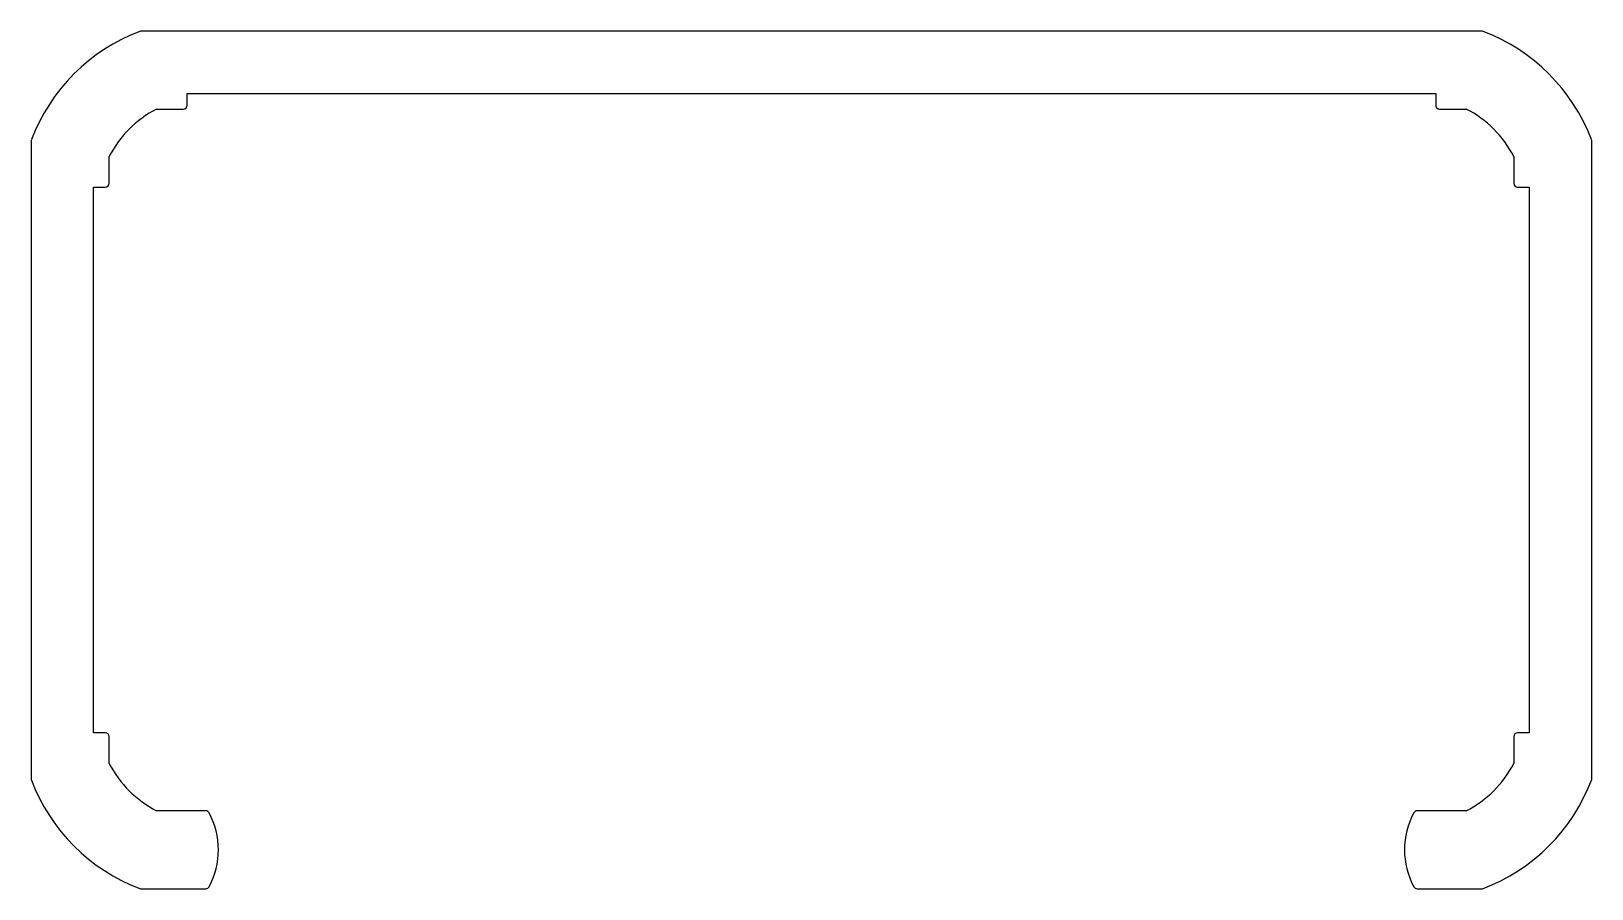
# Model space of a CAD drawing. Extents: x 2214 to 2314, y 1722 to 1777.
import ezdxf

# ---------------------------------------------------------------- set-up
doc = ezdxf.new("R2010")
doc.units = 0
doc.layers.get('0').update_dxf_attribs({"linetype": 'CONTINUOUS'})

msp = doc.modelspace()

# ---------------------------------------------------------------- linework, layer by layer
for p, q in [((2306.81, 1776.72), (2220.9, 1776.72)), ((2223.85, 1771.97), (2223.85, 1772.72)), ((2223.85, 1772.72), (2303.85, 1772.72)), ((2303.85, 1772.72), (2303.85, 1771.97)), ((2221.89, 1771.72), (2223.6, 1771.72)), ((2304.1, 1771.72), (2305.82, 1771.72)), ((2213.85, 1769.67), (2213.85, 1728.76)), ((2313.85, 1728.72), (2313.85, 1769.67)), ((2218.85, 1766.97), (2218.85, 1768.68)), ((2308.85, 1768.68), (2308.85, 1766.97)), ((2217.85, 1731.72), (2217.85, 1766.72)), ((2217.85, 1766.72), (2218.6, 1766.72)), ((2309.1, 1766.72), (2309.85, 1766.72)), ((2309.85, 1766.72), (2309.85, 1731.72)), ((2218.6, 1731.72), (2217.85, 1731.72)), ((2218.85, 1729.75), (2218.85, 1731.47)), ((2308.85, 1731.47), (2308.85, 1729.75)), ((2309.85, 1731.72), (2309.1, 1731.72)), ((2225.04, 1726.72), (2221.89, 1726.72)), ((2305.82, 1726.72), (2302.67, 1726.72)), ((2220.9, 1721.72), (2225.04, 1721.72)), ((2302.67, 1721.72), (2306.85, 1721.72))]:
    msp.add_line(p, q)
for centre, radius, start, end in [((2225.08, 1765.49), 12, 110.8602, 159.1398), ((2220.9, 1776.47), 0.25, 90, 110.8602), ((2306.81, 1776.47), 0.25, 69.1398, 90), ((2302.62, 1765.49), 12, 20.8602, 69.1398), ((2225.08, 1765.49), 7, 117.1301, 152.8699), ((2223.6, 1771.97), 0.25, 270, 0), ((2304.1, 1771.97), 0.25, 180, 270), ((2302.62, 1765.49), 7, 27.1301, 62.8699), ((2214.1, 1769.67), 0.25, 159.1398, 180), ((2313.6, 1769.67), 0.25, 0, 20.8602), ((2218.6, 1766.97), 0.25, 270, 0), ((2309.1, 1766.97), 0.25, 180, 270), ((2218.6, 1731.47), 0.25, 0, 90), ((2309.1, 1731.47), 0.25, 90, 180), ((2225.08, 1732.95), 7, 207.1301, 242.8699), ((2302.62, 1732.95), 7, 297.1301, 332.8699), ((2214.1, 1728.76), 0.25, 180, 200.8602), ((2225.08, 1732.95), 12, 200.8602, 249.1398), ((2302.62, 1732.95), 12, 290.6393, 339.3607), ((2225.04, 1726.47), 0.25, 28.2737, 90), ((2220.85, 1724.22), 5, 331.7263, 28.2737), ((2306.85, 1724.22), 5, 151.7263, 208.2737), ((2302.67, 1726.47), 0.25, 90, 151.7263), ((2220.9, 1721.97), 0.25, 249.1398, 270), ((2225.04, 1721.97), 0.25, 270, 331.7263), ((2302.67, 1721.97), 0.25, 208.2737, 270)]:
    msp.add_arc(centre, radius, start, end)

doc.saveas('drawing.dxf')
